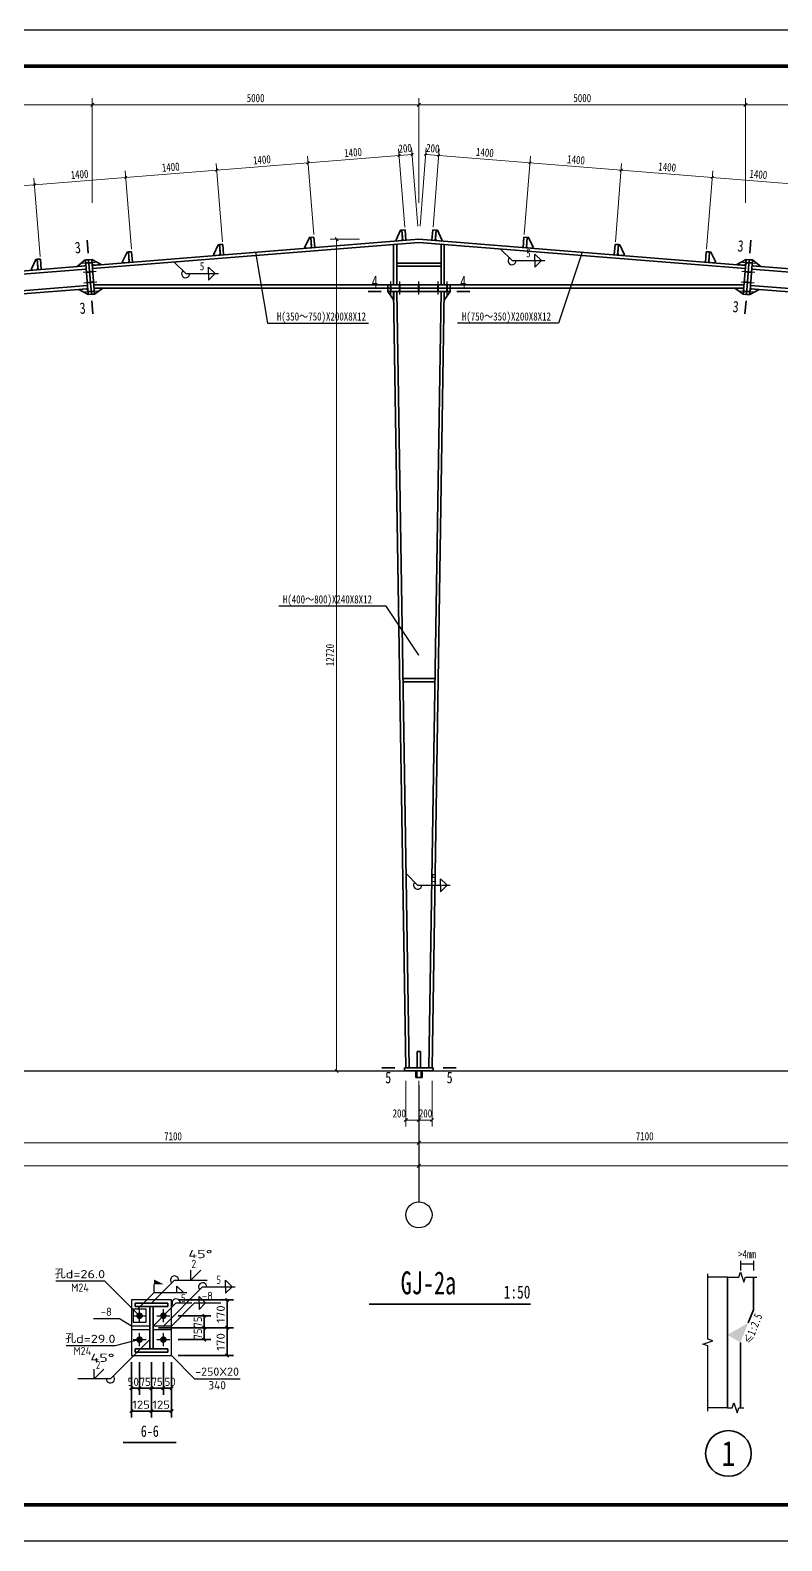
# Model space of a CAD drawing. Extents: x 32461 to 372567, y -698896 to 182569.
# Drawn here: x 112764 to 135775, y -634115 to -587915 of the extents above; entities that cross this region are included whole.
import ezdxf
from ezdxf.enums import TextEntityAlignment as Align

# ---------------------------------------------------------------- set-up
doc = ezdxf.new("R2010")
doc.units = 0
doc.header["$LTSCALE"] = 1000
doc.header["$MEASUREMENT"] = 0
doc.linetypes.add('线型6', pattern=[8.75, 5, -1.25, 1.25, -1.25])
doc.layers.get('0').update_dxf_attribs({"linetype": 'CONTINUOUS'})
doc.layers.add('1000', color=2, linetype='CONTINUOUS')
doc.layers.add('PUB_TITLE', color=4, linetype='CONTINUOUS')
for name, color, linetype, lineweight in [('墙线__粗线', 7, 'CONTINUOUS', 25), ('字符串标注', 9, 'CONTINUOUS', 25), ('尺寸标注', 2, 'CONTINUOUS', 35), ('层10', 7, 'CONTINUOUS', 35), ('层111', 9, '线型6', 25), ('层112', 9, 'CONTINUOUS', 25), ('层114', 2, 'CONTINUOUS', 25), ('层116', 1, 'CONTINUOUS', 35), ('层14', 2, 'CONTINUOUS', 35), ('柱子', 3, 'CONTINUOUS', 35), ('焊缝标注', 9, 'CONTINUOUS', 25), ('螺栓孔标注', 9, 'CONTINUOUS', 25), ('钢板标注', 9, 'CONTINUOUS', 25)]:
    doc.layers.add(name, color=color, linetype=linetype, lineweight=lineweight)
doc.styles.get("Standard").update_dxf_attribs({"font": 'atssdeng.shx', "bigfont": 'atssdchn.shx'})
doc.styles.add('宋体', font='')
doc.styles.get('宋体').set_extended_font_data('SimSun')

# ---------------------------------------------------------------- blocks, each defined once
blk = doc.blocks.new('BuiltIn_22')
at = {"layer": '层14'}
for p, q in [((73.53, 547.31, 2), (76.08, 549.32, 2)), ((75.83, 547.49, 2), (73.53, 547.31, 2)), ((76.19, 547.92, 2), (75.83, 547.49, 2)), ((76.08, 549.32, 2), (76.19, 547.92, 2))]:
    blk.add_line(p, q, dxfattribs=at)
blk = doc.blocks.new('BuiltIn_23')
at = {"layer": '层14'}
for p, q in [((74.09, 540.33, 2), (76.38, 540.51, 2)), ((76.93, 538.75, 2), (74.09, 540.33, 2)), ((76.38, 540.51, 2), (76.81, 540.15, 2)), ((76.81, 540.15, 2), (76.93, 538.75, 2))]:
    blk.add_line(p, q, dxfattribs=at)
blk = doc.blocks.new('BuiltIn_24')
at = {"layer": '层14'}
for p, q in [((78.19, 548.08, 2), (78.07, 549.48, 2)), ((78.07, 549.48, 2), (80.91, 547.9, 2)), ((78.62, 547.72, 2), (78.19, 548.08, 2)), ((80.91, 547.9, 2), (78.62, 547.72, 2))]:
    blk.add_line(p, q, dxfattribs=at)
blk = doc.blocks.new('BuiltIn_25')
at = {"layer": '层14'}
for p, q in [((78.81, 540.31, 2), (79.18, 540.71, 2)), ((81.48, 540.71, 2), (78.92, 538.91, 2)), ((79.18, 540.71, 2), (81.48, 540.71, 2)), ((78.92, 538.91, 2), (78.81, 540.31, 2))]:
    blk.add_line(p, q, dxfattribs=at)
blk = doc.blocks.new('BuiltIn_26')
at = {"layer": '层14'}
for p, q in [((275.53, 547.9, 2), (278.36, 549.48, 2)), ((277.82, 547.72, 2), (275.53, 547.9, 2)), ((278.25, 548.08, 2), (277.82, 547.72, 2)), ((278.36, 549.48, 2), (278.25, 548.08, 2))]:
    blk.add_line(p, q, dxfattribs=at)
blk = doc.blocks.new('BuiltIn_27')
at = {"layer": '层14'}
for p, q in [((277.52, 538.91, 2), (274.96, 540.71, 2)), ((274.96, 540.71, 2), (277.26, 540.71, 2)), ((277.26, 540.71, 2), (277.63, 540.31, 2)), ((277.63, 540.31, 2), (277.52, 538.91, 2))]:
    blk.add_line(p, q, dxfattribs=at)
blk = doc.blocks.new('BuiltIn_28')
at = {"layer": '层14'}
for p, q in [((280.24, 547.92, 2), (280.36, 549.32, 2)), ((280.61, 547.49, 2), (280.24, 547.92, 2)), ((280.36, 549.32, 2), (282.9, 547.31, 2)), ((282.9, 547.31, 2), (280.61, 547.49, 2))]:
    blk.add_line(p, q, dxfattribs=at)
blk = doc.blocks.new('BuiltIn_29')
at = {"layer": '层14'}
for p, q in [((282.35, 540.33, 2), (279.51, 538.75, 2)), ((279.51, 538.75, 2), (279.62, 540.15, 2)), ((279.62, 540.15, 2), (280.05, 540.51, 2)), ((280.05, 540.51, 2), (282.35, 540.33, 2))]:
    blk.add_line(p, q, dxfattribs=at)
blk = doc.blocks.new('BuiltIn_30')
at = {"layer": '层14'}
for p, q in [((170.47, 554.06, 2), (171.47, 554.14, 2)), ((170.47, 541.73, 2), (170.47, 554.06, 2)), ((171.47, 554.14, 2), (171.47, 541.73, 2)), ((171.47, 541.73, 2), (170.47, 541.73, 2))]:
    blk.add_line(p, q, dxfattribs=at)
blk = doc.blocks.new('BuiltIn_31')
at = {"layer": '层14'}
for p, q in [((184.97, 541.73, 2), (184.97, 554.14, 2)), ((184.97, 554.14, 2), (185.97, 554.06, 2)), ((185.97, 554.06, 2), (185.97, 541.73, 2)), ((185.97, 541.73, 2), (184.97, 541.73, 2))]:
    blk.add_line(p, q, dxfattribs=at)
blk = doc.blocks.new('BuiltIn_32')
at = {"layer": '层14'}
for p, q in [((170.51, 537.03, 2), (168.67, 539.73, 2)), ((168.67, 539.73, 2), (170.07, 539.73, 2)), ((170.07, 539.73, 2), (170.48, 539.33, 2)), ((170.48, 539.33, 2), (170.51, 537.03, 2))]:
    blk.add_line(p, q, dxfattribs=at)
blk = doc.blocks.new('BuiltIn_33')
at = {"layer": '层14'}
for p, q in [((187.77, 539.73, 2), (185.92, 537.03, 2)), ((185.92, 537.03, 2), (185.96, 539.33, 2)), ((185.96, 539.33, 2), (186.37, 539.73, 2)), ((186.37, 539.73, 2), (187.77, 539.73, 2))]:
    blk.add_line(p, q, dxfattribs=at)
blk = doc.blocks.new('BuiltIn_35')
at = {"layer": '层14'}
for p, q in [((177.72, 302.28, 2), (177.72, 307.28, 2)), ((177.72, 307.28, 2), (178.72, 307.28, 2)), ((178.72, 307.28, 2), (178.72, 302.28, 2)), ((178.72, 302.28, 2), (177.72, 302.28, 2))]:
    blk.add_line(p, q, dxfattribs=at)
blk = doc.blocks.new('BuiltIn_57')
at = {"layer": '层114', "color": 2, "linetype": 'Continuous', "lineweight": 25}
blk.add_line((75.16, 548.34, 2), (79.14, 548.66, 2), dxfattribs=at)
at = {"layer": '层114', "color": 1, "linetype": 'Continuous', "lineweight": 40}
blk.add_line((76.15, 548.42, 2), (78.15, 548.58, 2), dxfattribs=at)
blk = doc.blocks.new('BuiltIn_58')
at = {"layer": '层114', "color": 2, "linetype": 'Continuous', "lineweight": 25}
blk.add_line((75.38, 545.55, 2), (79.37, 545.87, 2), dxfattribs=at)
at = {"layer": '层114', "color": 1, "linetype": 'Continuous', "lineweight": 40}
blk.add_line((76.38, 545.63, 2), (78.37, 545.79, 2), dxfattribs=at)
blk = doc.blocks.new('BuiltIn_59')
at = {"layer": '层114', "color": 2, "linetype": 'Continuous', "lineweight": 25}
blk.add_line((75.86, 539.57, 2), (79.85, 539.89, 2), dxfattribs=at)
at = {"layer": '层114', "color": 1, "linetype": 'Continuous', "lineweight": 40}
blk.add_line((76.85, 539.65, 2), (78.85, 539.81, 2), dxfattribs=at)
blk = doc.blocks.new('BuiltIn_60')
at = {"layer": '层114', "color": 2, "linetype": 'Continuous', "lineweight": 25}
blk.add_line((75.63, 542.36, 2), (79.62, 542.68, 2), dxfattribs=at)
at = {"layer": '层114', "color": 1, "linetype": 'Continuous', "lineweight": 40}
blk.add_line((76.63, 542.44, 2), (78.62, 542.6, 2), dxfattribs=at)
blk = doc.blocks.new('BuiltIn_61')
at = {"layer": '层114', "color": 2, "linetype": 'Continuous', "lineweight": 25}
blk.add_line((277.29, 548.66, 2), (281.28, 548.34, 2), dxfattribs=at)
at = {"layer": '层114', "color": 1, "linetype": 'Continuous', "lineweight": 40}
blk.add_line((278.29, 548.58, 2), (280.28, 548.42, 2), dxfattribs=at)
blk = doc.blocks.new('BuiltIn_62')
at = {"layer": '层114', "color": 2, "linetype": 'Continuous', "lineweight": 25}
blk.add_line((277.07, 545.87, 2), (281.06, 545.55, 2), dxfattribs=at)
at = {"layer": '层114', "color": 1, "linetype": 'Continuous', "lineweight": 40}
blk.add_line((278.07, 545.79, 2), (280.06, 545.63, 2), dxfattribs=at)
blk = doc.blocks.new('BuiltIn_63')
at = {"layer": '层114', "color": 2, "linetype": 'Continuous', "lineweight": 25}
blk.add_line((276.59, 539.89, 2), (280.58, 539.57, 2), dxfattribs=at)
at = {"layer": '层114', "color": 1, "linetype": 'Continuous', "lineweight": 40}
blk.add_line((277.59, 539.81, 2), (279.58, 539.65, 2), dxfattribs=at)
blk = doc.blocks.new('BuiltIn_64')
at = {"layer": '层114', "color": 2, "linetype": 'Continuous', "lineweight": 25}
blk.add_line((276.82, 542.68, 2), (280.8, 542.36, 2), dxfattribs=at)
at = {"layer": '层114', "color": 1, "linetype": 'Continuous', "lineweight": 40}
blk.add_line((277.81, 542.6, 2), (279.81, 542.44, 2), dxfattribs=at)
blk = doc.blocks.new('BuiltIn_65')
at = {"layer": '层114', "color": 2, "linetype": 'Continuous', "lineweight": 25}
blk.add_line((169.57, 538.73, 2), (169.57, 542.73, 2), dxfattribs=at)
at = {"layer": '层114', "color": 1, "linetype": 'Continuous', "lineweight": 40}
blk.add_line((169.57, 539.73, 2), (169.57, 541.73, 2), dxfattribs=at)
blk = doc.blocks.new('BuiltIn_66')
at = {"layer": '层114', "color": 2, "linetype": 'Continuous', "lineweight": 25}
blk.add_line((172.37, 538.73, 2), (172.37, 542.73, 2), dxfattribs=at)
at = {"layer": '层114', "color": 1, "linetype": 'Continuous', "lineweight": 40}
blk.add_line((172.37, 539.73, 2), (172.37, 541.73, 2), dxfattribs=at)
blk = doc.blocks.new('BuiltIn_67')
at = {"layer": '层114', "color": 2, "linetype": 'Continuous', "lineweight": 25}
blk.add_line((186.87, 538.73, 2), (186.87, 542.73, 2), dxfattribs=at)
at = {"layer": '层114', "color": 1, "linetype": 'Continuous', "lineweight": 40}
blk.add_line((186.87, 539.73, 2), (186.87, 541.73, 2), dxfattribs=at)
blk = doc.blocks.new('BuiltIn_68')
at = {"layer": '层114', "color": 2, "linetype": 'Continuous', "lineweight": 25}
blk.add_line((184.07, 538.73, 2), (184.07, 542.73, 2), dxfattribs=at)
at = {"layer": '层114', "color": 1, "linetype": 'Continuous', "lineweight": 40}
blk.add_line((184.07, 539.73, 2), (184.07, 541.73, 2), dxfattribs=at)
blk = doc.blocks.new('BuiltIn_69')
at = {"layer": '层114', "color": 2, "linetype": 'Continuous', "lineweight": 25}
blk.add_line((178.21, 538.73, 2), (178.21, 542.73, 2), dxfattribs=at)
at = {"layer": '层114', "color": 1, "linetype": 'Continuous', "lineweight": 40}
blk.add_line((178.21, 539.73, 2), (178.21, 541.73, 2), dxfattribs=at)

msp = doc.modelspace()

# ---------------------------------------------------------------- hatches: boundary and pattern name
at = {"layer": '墙线__粗线'}
msp.add_hatch(color=9, dxfattribs=at).paths.add_polyline_path([(134508.2, -628049), (134108.2, -627818.1), (134748.4, -627448.4), (134508.2, -628049)])
at = {"layer": '焊缝标注'}
for points in [[(117172.2, -595006.2), (117232, -595087.7), (117253.3, -595066.6), (117172.2, -595006.2)], [(127164.2, -594606.6), (127224.1, -594688), (127245.3, -594666.9), (127164.2, -594606.6)], [(124272.5, -613710.3), (124332.3, -613791.8), (124353.6, -613770.6), (124272.5, -613710.3)]]:
    msp.add_hatch(color=256, dxfattribs=at).paths.add_polyline_path(points)

# ---------------------------------------------------------------- linework, layer by layer
for p, q in [((124178.3, -607746.4, -988), (125154.1, -607746.4, -988)), ((80116.2, -619746.4, -988), (169801.5, -619746.4, -988))]:
    msp.add_line(p, q)
at = {"layer": '1000'}
for p, q in [((117091.9, -626748.1), (115861.8, -626748.1)), ((115861.8, -626748.1), (115861.8, -628448.1)), ((117091.9, -628448.1), (117091.9, -626748.1)), ((116311.8, -627033.1), (115911.8, -627033.1)), ((115911.8, -627033.1), (115911.8, -627433.1)), ((116311.8, -627433.1), (116311.8, -627033.1)), ((116426.9, -627548.1), (115861.8, -627548.1)), ((115861.8, -627548.1), (115861.8, -627648.1)), ((115861.8, -627648.1), (116426.9, -627648.1)), ((115911.8, -627433.1), (116311.8, -627433.1)), ((116426.9, -627648.1), (116426.9, -627548.1)), ((117091.9, -627548.1), (116526.9, -627548.1)), ((116526.9, -627548.1), (116526.9, -627648.1)), ((116526.9, -627648.1), (117091.9, -627648.1)), ((117091.9, -627648.1), (117091.9, -627548.1)), ((115861.8, -628448.1), (117091.9, -628448.1))]:
    msp.add_line(p, q, dxfattribs=at)
at = {"layer": 'PUB_TITLE'}
msp.add_lwpolyline([(74273.1, -634115.1), (188783.1, -634115.1), (188783.1, -587915.1), (74273.1, -587915.1)], close=True, dxfattribs=at)
at = {"layer": 'PUB_TITLE', "const_width": 110}
msp.add_lwpolyline([(77023.1, -633015.1), (187683.1, -633015.1), (187683.1, -589015.1), (77023.1, -589015.1)], close=True, dxfattribs=at)
at = {"layer": '墙线__粗线', "color": 9}
for p, q in [((133505, -627949, 700), (133508.2, -625949, 700)), ((134458.2, -626049, 700), (134508.2, -625895.1, 700)), ((134508.2, -625549, 700), (134508.2, -625849, 700)), ((134508.2, -625649, 700), (134908.2, -625649, 700)), ((134508.2, -625895.1, 700), (134608, -626202.2, 700)), ((134908.2, -625549, 700), (134908.2, -625849, 700)), ((134108.2, -626049, 700), (133508.2, -626049, 700)), ((134108.2, -626049, 700), (134458.2, -626049, 700)), ((134608, -626202.2, 700), (134658.2, -626048.4, 700)), ((134658.2, -626048.4, 700), (135008.2, -626049, 700)), ((133354.3, -628099, 700), (133658.8, -627999.2, 700)), ((133508.2, -628149, 700), (133354.3, -628099, 700)), ((133658.8, -627999.2, 700), (133505, -627949, 700)), ((133508.2, -630149, 700), (133508.2, -628149, 700)), ((134108.2, -630049, 700), (133508.2, -630049, 700)), ((134108.2, -630049, 700), (134258.2, -630049, 700)), ((134258.2, -630049, 700), (134308.2, -629895.1, 700)), ((134308.2, -629895.1, 700), (134408, -630202.6, 700)), ((134408, -630202.6, 700), (134458.2, -630048.8, 700)), ((134458.2, -630048.8, 700), (134608.2, -630049, 700))]:
    msp.add_line(p, q, dxfattribs=at)
at = {"layer": '墙线__粗线', "color": 2, "lineweight": 35}
for p, q in [((134108.2, -627818.1, 700), (134108.2, -626049, 700)), ((134908.2, -627049, 700), (134908.2, -626049, 700)), ((134748.4, -627448.4, 700), (134908.2, -627049, 700))]:
    msp.add_line(p, q, dxfattribs=at)
at = {"layer": '墙线__粗线', "color": 3, "lineweight": 35}
for p, q in [((134108.2, -630049, 700), (134108.2, -627818.1, 700)), ((134508.2, -630049, 700), (134508.2, -628049, 700))]:
    msp.add_line(p, q, dxfattribs=at)
at = {"layer": '字符串标注'}
for p, q in [((119666.2, -594706.4, -988), (120026, -596873.9, -988)), ((129666.2, -594706.4, -988), (128939.3, -596873.9, -988)), ((120026, -596873.9, -988), (123120.9, -596873.9, -988)), ((128939.3, -596873.9, -988), (125842, -596873.9, -988)), ((123666.2, -605526.4, -988), (120372.1, -605526.4, -988)), ((124666.2, -607026.4, -988), (123666.2, -605526.4, -988))]:
    msp.add_line(p, q, dxfattribs=at)
at = {"layer": '字符串标注', "linetype": 'Continuous', "const_width": 10}
for points in [[(119671.2, -594706.4, 1), (119661.2, -594706.4, 1)], [(129671.2, -594706.4, 1), (129661.2, -594706.4, 1)], [(124671.2, -607026.4, 1), (124661.2, -607026.4, 1)]]:
    msp.add_lwpolyline(points, format="xyb", close=True, dxfattribs=at)
at = {"layer": '尺寸标注', "lineweight": 9}
for p, q in [((93666.2, -590194.1, -988), (114666.2, -590194.1, -988)), ((114666.2, -593193.3, -988), (114666.2, -589994.1, -988)), ((114666.2, -590194.1, -988), (124666.2, -590194.1, -988)), ((124666.2, -593193.3, -988), (124666.2, -589994.1, -988)), ((124666.2, -590194.1, -988), (134666.2, -590194.1, -988)), ((134666.2, -593193.3, -988), (134666.2, -589994.1, -988)), ((134666.2, -590194.1, -988), (155666.2, -590194.1, -988)), ((122846.2, -594306.4, -988), (121946.2, -594306.4, -988)), ((122146.2, -619746.4, -988), (122146.2, -594306.4, -988)), ((122846.2, -619746.4, -988), (121946.2, -619746.4, -988)), ((124266.2, -620046.4, -988), (124266.2, -621446.4, -988)), ((124666.2, -620046.4, -988), (124666.2, -621446.4, -988)), ((124666.2, -620046.4, -988), (124666.2, -621446.4, -988)), ((124666.2, -620046.4, -988), (124666.2, -622146.4, -988)), ((124666.2, -620046.4, -988), (124666.2, -622146.4, -988)), ((125066.2, -620046.4, -988), (125066.2, -621446.4, -988)), ((124266.2, -621246.4, -988), (124666.2, -621246.4, -988)), ((124666.2, -621246.4, -988), (125066.2, -621246.4, -988)), ((81666.2, -621946.4, -988), (124666.2, -621946.4, -988)), ((124666.2, -621946.4, -988), (167666.2, -621946.4, -988)), ((81666.2, -622646.4, -988), (167666.2, -622646.4, -988))]:
    msp.add_line(p, q, dxfattribs=at)
at = {"layer": '尺寸标注', "lineweight": 35}
for p, q in [((114616.2, -590244.1, -988), (114716.2, -590144.1, -988)), ((124616.2, -590244.1, -988), (124716.2, -590144.1, -988)), ((134616.2, -590244.1, -988), (134716.2, -590144.1, -988)), ((122096.2, -594256.4, -988), (122196.2, -594356.4, -988)), ((122096.2, -619696.4, -988), (122196.2, -619796.4, -988)), ((124216.2, -621296.4, -988), (124316.2, -621196.4, -988)), ((124616.2, -621296.4, -988), (124716.2, -621196.4, -988)), ((124616.2, -621296.4, -988), (124716.2, -621196.4, -988)), ((125016.2, -621296.4, -988), (125116.2, -621196.4, -988)), ((124616.2, -621996.4, -988), (124716.2, -621896.4, -988)), ((124616.2, -621996.4, -988), (124716.2, -621896.4, -988)), ((124616.2, -622696.4, -988), (124716.2, -622596.4, -988)), ((124616.2, -622696.4, -988), (124716.2, -622596.4, -988))]:
    msp.add_line(p, q, dxfattribs=at)
at = {"layer": '尺寸标注', "color": 9, "lineweight": 9}
for p, q in [((121444.5, -594162.9, -988), (121253.1, -591770.5, -988)), ((121444.5, -594162.9, -988), (121253.1, -591770.5, -988)), ((121269, -591969.9, -988), (124060.1, -591746.6, -988)), ((124235.6, -593939.6, -988), (124044.2, -591547.2, -988)), ((124235.6, -593939.6, -988), (124044.2, -591547.2, -988)), ((124060.1, -591746.6, -988), (124458.8, -591714.7, -988)), ((124634.3, -593907.7, -988), (124442.9, -591515.3, -988)), ((124698.1, -593907.7, -988), (124889.5, -591515.3, -988)), ((124873.5, -591714.7, -988), (125272.3, -591746.6, -988)), ((125096.8, -593939.6, -988), (125288.2, -591547.2, -988)), ((125096.8, -593939.6, -988), (125288.2, -591547.2, -988)), ((125272.3, -591746.6, -988), (128063.3, -591969.9, -988)), ((127887.9, -594162.9, -988), (128079.3, -591770.5, -988)), ((127887.9, -594162.9, -988), (128079.3, -591770.5, -988)), ((115862.3, -594609.4, -988), (115670.9, -592217.1, -988)), ((115862.3, -594609.4, -988), (115670.9, -592217.1, -988)), ((115686.9, -592416.4, -988), (118478, -592193.1, -988)), ((118653.4, -594386.1, -988), (118462, -591993.8, -988)), ((118653.4, -594386.1, -988), (118462, -591993.8, -988)), ((118478, -592193.1, -988), (121269, -591969.9, -988)), ((128063.3, -591969.9, -988), (130854.4, -592193.1, -988)), ((130679, -594386.1, -988), (130870.4, -591993.8, -988)), ((130679, -594386.1, -988), (130870.4, -591993.8, -988)), ((130854.4, -592193.1, -988), (133645.5, -592416.4, -988)), ((133470.1, -594609.4, -988), (133661.5, -592217.1, -988)), ((133470.1, -594609.4, -988), (133661.5, -592217.1, -988)), ((110104.7, -592863, -988), (112895.8, -592639.7, -988)), ((113071.2, -594832.7, -988), (112879.8, -592440.4, -988)), ((113071.2, -594832.7, -988), (112879.8, -592440.4, -988)), ((112895.8, -592639.7, -988), (115686.9, -592416.4, -988)), ((133645.5, -592416.4, -988), (136436.6, -592639.7, -988))]:
    msp.add_line(p, q, dxfattribs=at)
at = {"layer": '尺寸标注', "color": 9}
for p, q in [((124092.5, -591708.5, -988), (124027.7, -591784.6, -988)), ((124092.5, -591708.5, -988), (124027.7, -591784.6, -988)), ((124491.3, -591676.6, -988), (124426.4, -591752.7, -988)), ((124911.6, -591682.2, -988), (124835.5, -591747.1, -988)), ((125310.3, -591714.2, -988), (125234.2, -591779, -988)), ((125310.3, -591714.2, -988), (125234.2, -591779, -988)), ((118510.4, -592155.1, -988), (118445.5, -592231.2, -988)), ((118510.4, -592155.1, -988), (118445.5, -592231.2, -988)), ((121301.5, -591931.8, -988), (121236.6, -592007.9, -988)), ((121301.5, -591931.8, -988), (121236.6, -592007.9, -988)), ((128101.4, -591937.4, -988), (128025.3, -592002.3, -988)), ((128101.4, -591937.4, -988), (128025.3, -592002.3, -988)), ((130892.5, -592160.7, -988), (130816.4, -592225.6, -988)), ((130892.5, -592160.7, -988), (130816.4, -592225.6, -988)), ((112928.2, -592601.7, -988), (112863.4, -592677.8, -988)), ((112928.2, -592601.7, -988), (112863.4, -592677.8, -988)), ((115719.3, -592378.4, -988), (115654.5, -592454.5, -988)), ((115719.3, -592378.4, -988), (115654.5, -592454.5, -988)), ((133683.6, -592384, -988), (133607.4, -592448.9, -988)), ((133683.6, -592384, -988), (133607.4, -592448.9, -988))]:
    msp.add_line(p, q, dxfattribs=at)
at = {"layer": '尺寸标注'}
for p, q in [((124142.3, -594027.3, -988), (124241.9, -594019.3, -988)), ((124167.8, -594346.3, -988), (124142.3, -594027.3, -988)), ((124241.9, -594019.3, -988), (124267.5, -594338.3, -988)), ((125090.4, -594019.3, -988), (125064.9, -594338.3, -988)), ((125190.1, -594027.3, -988), (125090.4, -594019.3, -988)), ((125164.6, -594346.3, -988), (125190.1, -594027.3, -988)), ((118560.1, -594473.9, -988), (118659.8, -594465.9, -988)), ((118585.6, -594792.8, -988), (118560.1, -594473.9, -988)), ((118659.8, -594465.9, -988), (118685.3, -594784.9, -988)), ((121351.2, -594250.6, -988), (121450.9, -594242.6, -988)), ((121376.7, -594569.6, -988), (121351.2, -594250.6, -988)), ((121476.4, -594561.6, -988), (121376.7, -594569.6, -988)), ((121450.9, -594242.6, -988), (121476.4, -594561.6, -988)), ((124267.5, -594338.3, -988), (124167.8, -594346.3, -988)), ((125064.9, -594338.3, -988), (125164.6, -594346.3, -988)), ((127881.5, -594242.6, -988), (127856, -594561.6, -988)), ((127856, -594561.6, -988), (127955.7, -594569.6, -988)), ((127981.2, -594250.6, -988), (127881.5, -594242.6, -988)), ((127955.7, -594569.6, -988), (127981.2, -594250.6, -988)), ((130672.6, -594465.9, -988), (130647.1, -594784.9, -988)), ((130772.3, -594473.9, -988), (130672.6, -594465.9, -988)), ((130746.8, -594792.8, -988), (130772.3, -594473.9, -988)), ((112977.9, -594920.4, -988), (113077.6, -594912.5, -988)), ((113003.4, -595239.4, -988), (112977.9, -594920.4, -988)), ((113077.6, -594912.5, -988), (113103.1, -595231.4, -988)), ((115769, -594697.1, -988), (115868.7, -594689.2, -988)), ((115794.5, -595016.1, -988), (115769, -594697.1, -988)), ((115894.2, -595008.2, -988), (115794.5, -595016.1, -988)), ((115868.7, -594689.2, -988), (115894.2, -595008.2, -988)), ((118685.3, -594784.9, -988), (118585.6, -594792.8, -988)), ((130647.1, -594784.9, -988), (130746.8, -594792.8, -988)), ((133463.7, -594689.2, -988), (133438.2, -595008.2, -988)), ((133438.2, -595008.2, -988), (133537.8, -595016.1, -988)), ((133563.4, -594697.2, -988), (133463.7, -594689.2, -988)), ((133537.8, -595016.1, -988), (133563.4, -594697.2, -988)), ((113103.1, -595231.4, -988), (113003.4, -595239.4, -988)), ((117291.9, -626748.1), (118991.9, -626748.1)), ((118791.9, -627598.1), (118791.9, -626748.1)), ((117291.9, -627233.1), (118291.9, -627233.1)), ((118091.9, -627598.1), (118091.9, -627233.1)), ((116696.9, -627598.1), (117396.9, -627598.1)), ((116696.9, -627598.1), (117396.9, -627598.1)), ((117291.9, -627598.1), (118291.9, -627598.1)), ((117291.9, -627598.1), (118291.9, -627598.1)), ((117291.9, -627598.1), (118991.9, -627598.1)), ((117291.9, -627598.1), (118991.9, -627598.1)), ((118091.9, -627963.1), (118091.9, -627598.1)), ((118791.9, -628448.1), (118791.9, -627598.1)), ((117291.9, -627963.1), (118291.9, -627963.1)), ((115861.8, -628648.1), (115861.8, -629648.1)), ((115861.8, -628648.1), (115861.8, -630348.1)), ((116111.8, -628648.1), (116111.8, -629648.1)), ((116111.8, -628648.1), (116111.8, -629648.1)), ((116476.9, -628648.1), (116476.9, -629648.1)), ((116476.9, -628648.1), (116476.9, -629648.1)), ((116476.9, -628648.1), (116476.9, -630348.1)), ((116476.9, -628648.1), (116476.9, -630348.1)), ((116841.9, -628648.1), (116841.9, -629648.1)), ((116841.9, -628648.1), (116841.9, -629648.1)), ((117091.9, -628648.1), (117091.9, -629648.1)), ((117091.9, -628648.1), (117091.9, -630348.1)), ((117291.9, -628448.1), (118991.9, -628448.1)), ((115861.8, -629448.1), (116111.8, -629448.1)), ((116111.8, -629448.1), (116476.9, -629448.1)), ((116476.9, -629448.1), (116841.9, -629448.1)), ((116841.9, -629448.1), (117091.9, -629448.1)), ((115861.8, -630148.1), (116476.9, -630148.1)), ((116476.9, -630148.1), (117091.9, -630148.1))]:
    msp.add_line(p, q, dxfattribs=at)
at = {"layer": '尺寸标注', "color": 3}
for p, q in [((116976.9, -626848.1), (115976.9, -626848.1)), ((115976.9, -626848.1), (115976.9, -626948.1)), ((116976.9, -626948.1), (116976.9, -626848.1)), ((115976.9, -626948.1), (116976.9, -626948.1)), ((116426.9, -628248.1), (116426.9, -626948.1)), ((116526.9, -628248.1), (116526.9, -626948.1)), ((115976.9, -628248.1), (115976.9, -628348.1)), ((116976.9, -628348.1), (116976.9, -628248.1)), ((115976.9, -628348.1), (116976.9, -628348.1))]:
    msp.add_line(p, q, dxfattribs=at)
at = {"layer": '尺寸标注', "color": 3, "lineweight": 35}
msp.add_line((116976.9, -628248.1), (115976.9, -628248.1), dxfattribs=at)
at = {"layer": '尺寸标注'}
for points in [[(123965.2, -594322.3), (123968.4, -594362.2), (124127.9, -594349.5), (124164.6, -594306.4), (124142.3, -594027.3), (124102.4, -594030.5)], [(125367.1, -594322.3), (125364, -594362.2), (125204.5, -594349.5), (125167.8, -594306.4), (125190.1, -594027.3), (125230, -594030.5)], [(118383.1, -594768.9), (118386.2, -594808.8), (118545.7, -594796), (118582.4, -594753), (118560.1, -594473.9), (118520.2, -594477)], [(121174.1, -594545.6), (121177.3, -594585.5), (121336.8, -594572.7), (121373.5, -594529.7), (121351.2, -594250.6), (121311.3, -594253.8)], [(128158.2, -594545.6), (128155, -594585.5), (127995.5, -594572.7), (127958.9, -594529.7), (127981.2, -594250.6), (128021.1, -594253.8)], [(130949.3, -594768.9), (130946.1, -594808.8), (130786.6, -594796), (130750, -594753), (130772.3, -594473.9), (130812.2, -594477.1)], [(112800.9, -595215.5), (112804.1, -595255.4), (112963.6, -595242.6), (113000.3, -595199.5), (112977.9, -594920.4), (112938.1, -594923.6)], [(115592, -594992.2), (115595.2, -595032.1), (115754.7, -595019.3), (115791.3, -594976.3), (115769, -594697.1), (115729.1, -594700.3)], [(133740.4, -594992.2), (133737.2, -595032.1), (133577.7, -595019.3), (133541, -594976.3), (133563.4, -594697.2), (133603.2, -594700.3)]]:
    msp.add_lwpolyline(points, close=True, dxfattribs=at)
at = {"layer": '尺寸标注', "const_width": 45}
for points in [[(118741.9, -626698.1), (118841.9, -626798.1)], [(118041.9, -627183.1), (118141.9, -627283.1)], [(118041.9, -627548.1), (118141.9, -627648.1)], [(118041.9, -627548.1), (118141.9, -627648.1)], [(118741.9, -627548.1), (118841.9, -627648.1)], [(118741.9, -627548.1), (118841.9, -627648.1)], [(118041.9, -627913.1), (118141.9, -628013.1)], [(118741.9, -628398.1), (118841.9, -628498.1)], [(115811.8, -629498.1), (115911.8, -629398.1)], [(116061.8, -629498.1), (116161.8, -629398.1)], [(116061.8, -629498.1), (116161.8, -629398.1)], [(116426.9, -629498.1), (116526.9, -629398.1)], [(116426.9, -629498.1), (116526.9, -629398.1)], [(116791.9, -629498.1), (116891.9, -629398.1)], [(116791.9, -629498.1), (116891.9, -629398.1)], [(117041.9, -629498.1), (117141.9, -629398.1)], [(115811.8, -630198.1), (115911.8, -630098.1)], [(116426.9, -630198.1), (116526.9, -630098.1)], [(116426.9, -630198.1), (116526.9, -630098.1)], [(117041.9, -630198.1), (117141.9, -630098.1)]]:
    msp.add_lwpolyline(points, dxfattribs=at)
at = {"layer": '层10'}
for p, q in [((114504.3, -594336.9, -988), (114536.2, -594735.6, -988)), ((134828.1, -594336.9, -988), (134796.2, -594735.6, -988)), ((123111.3, -595901.9, -988), (123511.3, -595901.9, -988)), ((126221.1, -595901.9, -988), (125821.1, -595901.9, -988)), ((114684.5, -596589.7, -988), (114652.6, -596190.9, -988)), ((134647.7, -596591.6, -988), (134679.6, -596192.9, -988)), ((123526.2, -619646.4, -988), (123926.2, -619646.4, -988)), ((125806.2, -619646.4, -988), (125406.2, -619646.4, -988)), ((115615.7, -631111.3), (117235.7, -631111.3))]:
    msp.add_line(p, q, dxfattribs=at)
at = {"layer": '层10', "lineweight": 25}
for p, q in [((115911.8, -627233.1), (116311.8, -627233.1)), ((116111.8, -627433.1), (116111.8, -627033.1)), ((116641.9, -627233.1), (117041.9, -627233.1)), ((116841.9, -627433.1), (116841.9, -627033.1)), ((116111.8, -628163.1), (116111.8, -627763.1)), ((116841.9, -628163.1), (116841.9, -627763.1)), ((115911.8, -627963.1), (116311.8, -627963.1)), ((116641.9, -627963.1), (117041.9, -627963.1))]:
    msp.add_line(p, q, dxfattribs=at)
at = {"layer": '层10', "color": 1, "linetype": 'Continuous', "const_width": 100}
for points in [[(116161.8, -627233.1, 1), (116061.8, -627233.1, 1), (116161.8, -627233.1, 1)], [(116891.9, -627233.1, 1), (116791.9, -627233.1, 1), (116891.9, -627233.1, 1)], [(116161.8, -627963.1, 1), (116061.8, -627963.1, 1), (116161.8, -627963.1, 1)], [(116891.9, -627963.1, 1), (116791.9, -627963.1, 1), (116891.9, -627963.1, 1)]]:
    msp.add_lwpolyline(points, format="xyb", close=True, dxfattribs=at)
at = {"layer": '层10'}
msp.add_circle((134141, -631443.4, 700), 700, dxfattribs=at)
at = {"layer": '层111'}
msp.add_line((124666.2, -620177.3, -988), (124666.2, -623746.4, -988), dxfattribs=at)
at = {"layer": '层112'}
msp.add_circle((124666.2, -624146.4, -988), 400, dxfattribs=at)
at = {"layer": '层116'}
for p, q in [((124566.2, -619746.4, -988), (124566.2, -619946.4, -988)), ((124566.2, -619946.4, -988), (124766.2, -619946.4, -988)), ((124596.2, -619746.4, -988), (124596.2, -619946.4, -988)), ((124736.2, -619746.4, -988), (124736.2, -619946.4, -988)), ((124766.2, -619746.4, -988), (124766.2, -619946.4, -988))]:
    msp.add_line(p, q, dxfattribs=at)
at = {"layer": '层14'}
for p, q in [((114452.5, -594942.9, -988), (114552.1, -594934.9, -988)), ((114537, -595999.5, -988), (114452.5, -594942.9, -988)), ((114552.1, -594934.9, -988), (114651.8, -594927, -988)), ((114552.1, -594934.9, -988), (114636.7, -595991.6, -988)), ((114636.7, -595991.6, -988), (114552.1, -594934.9, -988)), ((114651.8, -594927, -988), (114736.3, -595983.6, -988)), ((123991.3, -595034.9, -988), (125341.1, -595034.9, -988)), ((134595.8, -595985.6, -988), (134680.5, -594927, -988)), ((134680.5, -594927, -988), (134780.2, -594934.9, -988)), ((134780.2, -594934.9, -988), (134695.5, -595993.6, -988)), ((134695.5, -595993.6, -988), (134780.2, -594934.9, -988)), ((134780.2, -594934.9, -988), (134879.9, -594942.9, -988)), ((134879.9, -594942.9, -988), (134795.2, -596001.5, -988)), ((123991.3, -595134.9, -988), (125341.1, -595134.9, -988)), ((125341.1, -595134.9, -988), (123991.3, -595134.9, -988)), ((123711.3, -595701.9, -988), (125621.1, -595701.9, -988)), ((123711.3, -595801.9, -988), (123711.3, -595701.9, -988)), ((125621.1, -595801.9, -988), (123711.3, -595801.9, -988)), ((123711.3, -595801.9, -988), (125621.1, -595801.9, -988)), ((123711.3, -595901.9, -988), (123711.3, -595801.9, -988)), ((125621.1, -595901.9, -988), (123711.3, -595901.9, -988)), ((125621.1, -595701.9, -988), (125621.1, -595801.9, -988)), ((125621.1, -595801.9, -988), (125621.1, -595901.9, -988)), ((114636.7, -595991.6, -988), (114537, -595999.5, -988)), ((114736.3, -595983.6, -988), (114636.7, -595991.6, -988)), ((134695.5, -595993.6, -988), (134595.8, -595985.6, -988)), ((134795.2, -596001.5, -988), (134695.5, -595993.6, -988)), ((125154.1, -607746.4, -988), (124178.3, -607746.4, -988)), ((124179.9, -607846.4, -988), (125152.5, -607846.4, -988)), ((124226.2, -619746.4, -988), (124226.2, -619646.4, -988)), ((124226.2, -619646.4, -988), (125106.2, -619646.4, -988)), ((125106.2, -619746.4, -988), (124226.2, -619746.4, -988)), ((125106.2, -619646.4, -988), (125106.2, -619746.4, -988))]:
    msp.add_line(p, q, dxfattribs=at)
at = {"layer": '柱子'}
for p, q in [((114666.2, -595106.4, -988), (124666.2, -594306.4, -988)), ((114674.2, -595206.1, -988), (124666.2, -594406.7, -988)), ((124666.2, -594306.4, -988), (134666.2, -595106.4, -988)), ((124666.2, -594406.7, -988), (134658.2, -595206.1, -988)), ((93865.6, -596770.4, -988), (114466.8, -595122.3, -988)), ((93873.5, -596870.1, -988), (114474.8, -595222, -988)), ((134857.6, -595222, -988), (155458.9, -596870.1, -988)), ((134865.6, -595122.3, -988), (155466.8, -596770.4, -988)), ((93913.4, -597368.5, -988), (114514.7, -595720.4, -988)), ((93921.4, -597468.2, -988), (114522.6, -595820.1, -988)), ((114714, -595704.2, -988), (123711.3, -595701.9, -988)), ((114722, -595804.2, -988), (123711.3, -595801.9, -988)), ((124266.2, -619646.4, -988), (123891.3, -595901.9, -988)), ((123891.3, -595901.9, -988), (123991.3, -595901.9, -988)), ((124366.2, -619646.4, -988), (123991.3, -595901.9, -988)), ((124966.2, -619646.4, -988), (125341.1, -595901.9, -988)), ((125066.2, -619646.4, -988), (125441.1, -595901.9, -988)), ((125341.1, -595901.9, -988), (125441.1, -595901.9, -988)), ((125621.1, -595701.9, -988), (134618.4, -595704.2, -988)), ((125621.1, -595801.9, -988), (134610.4, -595804.2, -988)), ((134809.7, -595820.1, -988), (155411, -597468.2, -988)), ((134817.7, -595720.4, -988), (155419, -597368.5, -988))]:
    msp.add_line(p, q, dxfattribs=at)
at = {"layer": '柱子', "color": 7, "linetype": 'Continuous', "lineweight": 35}
msp.add_line((123137.8, -626874.1, -988), (128085.9, -626874.1, -988), dxfattribs=at)
at = {"layer": '焊缝标注'}
for p, q in [((117172.2, -595006.2, -988), (117524.7, -595360.8, -988)), ((127164.2, -594606.6, -988), (127516.8, -594961.1, -988)), ((127516.8, -594961.1, -988), (128516.8, -594961.1, -988)), ((128216.8, -594761.1, -988), (128416.8, -594961.1, -988)), ((128216.8, -594961.1, -988), (128216.8, -594761.1, -988)), ((128216.8, -595161.1, -988), (128416.8, -594961.1, -988)), ((128216.8, -594961.1, -988), (128216.8, -595161.1, -988)), ((117524.7, -595360.8, -988), (118524.7, -595360.8, -988)), ((118224.7, -595160.8, -988), (118424.7, -595360.8, -988)), ((118224.7, -595360.8, -988), (118224.7, -595160.8, -988)), ((118224.7, -595560.8, -988), (118424.7, -595360.8, -988)), ((118224.7, -595360.8, -988), (118224.7, -595560.8, -988)), ((124272.5, -613710.3, -988), (124625, -614064.8, -988)), ((125325, -613864.8, -988), (125525, -614064.8, -988)), ((125325, -614064.8, -988), (125325, -613864.8, -988)), ((124625, -614064.8, -988), (125625, -614064.8, -988)), ((125325, -614264.8, -988), (125525, -614064.8, -988)), ((125325, -614064.8, -988), (125325, -614264.8, -988)), ((117684.2, -626141.3), (117684.2, -625841.3)), ((117684.2, -626141.3), (117984.2, -625841.3)), ((116476.9, -626848.1), (117184.2, -626141.3)), ((116558, -626524.5), (116558, -626274.5)), ((116841.9, -627548.1), (118044.4, -626346.5)), ((117184.2, -626141.3), (118184.2, -626141.3)), ((117258, -626324.5), (117458, -626524.5)), ((117258, -626524.5), (117258, -626324.5)), ((118044.4, -626346.5), (119044.4, -626346.5)), ((118744.4, -626146.5), (118944.4, -626346.5)), ((118744.4, -626346.5), (118744.4, -626146.5)), ((118744.4, -626546.5), (118944.4, -626346.5)), ((118744.4, -626346.5), (118744.4, -626546.5)), ((116048.9, -627033.1), (116558, -626524.5)), ((116526.9, -627548.1), (117234.2, -626841.3)), ((116558, -626524.5), (117558, -626524.5)), ((117234.2, -626841.3), (117710.2, -626841.3)), ((117934.2, -626641.3), (118134.2, -626841.3)), ((117934.2, -626841.3), (117934.2, -626641.3)), ((117934.2, -627041.3), (118134.2, -626841.3)), ((117934.2, -626841.3), (117934.2, -627041.3)), ((116426.9, -627963.1), (115222.4, -629162.8)), ((115222.4, -629162.8), (114222.4, -629162.8)), ((114722.4, -629162.8), (114722.4, -628862.8)), ((114722.4, -629162.8), (115022.4, -628862.8))]:
    msp.add_line(p, q, dxfattribs=at)
for centre, start, end in [((127516.8, -594961.1, -988), 134.84026, 0), ((117524.7, -595360.8, -988), 134.84026, 0), ((124625, -614064.8, -988), 134.84032, 0), ((117184.2, -626141.3), 0, 224.97719), ((118044.4, -626346.5), 0, 224.97719), ((117234.2, -626841.3), 0, 224.97719), ((115222.4, -629162.8), 179.99999, 44.88595)]:
    msp.add_arc(centre, 125, start, end, dxfattribs=at)
for points in [[(116558, -626274.5), (116858, -626274.5), (116558, -626124.5)], [(116476.9, -626848.1), (116558.2, -626788.1), (116537, -626766.9)], [(116048.9, -627033.1), (116130.2, -626973.1), (116109, -626951.9)], [(116526.9, -627548.1), (116608.2, -627488.1), (116587, -627466.9)], [(116841.9, -627548.1), (116923.2, -627488.1), (116902, -627466.9)], [(116426.9, -627963.1), (116345.4, -628023.1), (116366.6, -628044.3)]]:
    msp.add_solid(points, dxfattribs=at)
at = {"layer": '螺栓孔标注'}
for p, q in [((115049.1, -626174.6), (113549.1, -626174.6)), ((116111.8, -627233.1), (115049.1, -626174.6)), ((115367.6, -628153.4), (113867.6, -628153.4)), ((116111.8, -627963.1), (115367.6, -628153.4))]:
    msp.add_line(p, q, dxfattribs=at)
at = {"layer": '螺栓孔标注', "const_width": 10}
for points in [[(116116.8, -627233.1, 1), (116106.8, -627233.1, 1), (116116.8, -627233.1, 1)], [(116116.8, -627963.1, 1), (116106.8, -627963.1, 1), (116116.8, -627963.1, 1)]]:
    msp.add_lwpolyline(points, format="xyb", close=True, dxfattribs=at)
at = {"layer": '钢板标注'}
for p, q in [((117091.9, -627548.1), (117799.2, -626841.3)), ((117799.2, -626841.3), (118599.2, -626841.3)), ((115503.4, -627326.5), (114703.4, -627326.5)), ((115861.8, -627548.1), (115503.4, -627326.5)), ((117091.9, -628448.1), (117797, -629157.2)), ((117797, -629157.2), (119197, -629157.2))]:
    msp.add_line(p, q, dxfattribs=at)
at = {"layer": '钢板标注', "const_width": 10}
for points in [[(115866.8, -627548.1, 1), (115856.8, -627548.1, 1), (115866.8, -627548.1, 1)], [(117096.9, -627548.1, 1), (117086.9, -627548.1, 1), (117096.9, -627548.1, 1)], [(117096.9, -628448.1, 1), (117086.9, -628448.1, 1), (117096.9, -628448.1, 1)]]:
    msp.add_lwpolyline(points, format="xyb", close=True, dxfattribs=at)

# ---------------------------------------------------------------- block references
at = {"layer": '层114', "color": 1, "xscale": 100, "yscale": 100, "zscale": 100}
for name in ['BuiltIn_57', 'BuiltIn_61', 'BuiltIn_58', 'BuiltIn_62', 'BuiltIn_60', 'BuiltIn_59', 'BuiltIn_65', 'BuiltIn_66', 'BuiltIn_69', 'BuiltIn_68', 'BuiltIn_67', 'BuiltIn_63', 'BuiltIn_64']:
    msp.add_blockref(name, (106844.4, -649874.8, -1188), dxfattribs=at)
at = {"layer": '层14', "xscale": 100, "yscale": 100, "zscale": 100}
for name in ['BuiltIn_30', 'BuiltIn_31', 'BuiltIn_22', 'BuiltIn_24', 'BuiltIn_26', 'BuiltIn_28', 'BuiltIn_23', 'BuiltIn_25', 'BuiltIn_32', 'BuiltIn_33', 'BuiltIn_27', 'BuiltIn_29', 'BuiltIn_35']:
    msp.add_blockref(name, (106844.4, -649874.8, -1188), dxfattribs=at)

# ---------------------------------------------------------------- texts
at = {"layer": '墙线__粗线', "color": 9, "style": '宋体', "width": 0.8}
msp.add_text('>4mm', height=250, dxfattribs=at).set_placement((134708.2, -625349, 700), align=Align.MIDDLE_CENTER)
msp.add_text('≤1:2.5', height=250, rotation=68.19859, dxfattribs=at).set_placement((134893.9, -627623.3, 700), align=Align.MIDDLE_CENTER)
at = {"layer": '字符串标注', "style": '宋体', "width": 0.8}
for s, p in [('H(350～750)X200X8X12', (121681, -596868.9, -988)), ('H(750～350)X200X8X12', (127344.2, -596868.9, -988)), ('H(400～800)X240X8X12', (121863.8, -605521.4, -988))]:
    msp.add_text(s, height=250, dxfattribs=at).set_placement(p, align=Align.BOTTOM_CENTER)
at = {"layer": '尺寸标注', "style": '宋体', "width": 0.8}
for s, p in [('5000', (119666.2, -590189.1, -988)), ('5000', (129666.2, -590189.1, -988)), ('200', (124866.2, -621241.4, -988)), ('7100', (117136.7, -621941.4, -988)), ('7100', (131576.4, -621941.4, -988))]:
    msp.add_text(s, height=250, dxfattribs=at).set_placement(p, align=Align.BOTTOM_CENTER)
at = {"layer": '尺寸标注', "color": 9, "style": '宋体', "width": 0.8}
for s, rotation, p in [('1400', 4.57392, (119873.1, -592076.5, -988)), ('1400', 4.57392, (122664.2, -591853.2, -988)), ('200', 4.57396, (124259.1, -591725.6, -988)), ('200', 355.42604, (125073.3, -591725.6, -988)), ('1400', 355.42611, (126668.2, -591853.2, -988)), ('1400', 355.42611, (129459.3, -592076.5, -988)), ('1400', 4.57392, (114290.9, -592523.1, -988)), ('1400', 4.57392, (117082, -592299.8, -988)), ('1400', 355.42612, (132250.4, -592299.8, -988)), ('1400', 355.42611, (135041.4, -592523.1, -988))]:
    msp.add_text(s, height=250, rotation=rotation, dxfattribs=at).set_placement(p, align=Align.BOTTOM_CENTER)
at = {"layer": '尺寸标注', "style": '宋体', "width": 0.8}
msp.add_text('12720', height=250, rotation=90, dxfattribs=at).set_placement((122141.2, -607026.4, -988), align=Align.BOTTOM_CENTER)
msp.add_text('200', height=250, dxfattribs=at).set_placement((124266.2, -621241.4, -988), align=Align.BOTTOM_RIGHT)
at = {"layer": '尺寸标注', "width": 1.04}
for s, p, p2 in [('170', (118721.9, -627453.1), (118721.9, -626913.1)), ('75', (118021.9, -627595.6), (118021.9, -627255.6)), ('75', (118021.9, -627960.6), (118021.9, -627620.6)), ('170', (118721.9, -628303.1), (118721.9, -627763.1))]:
    msp.add_text(s, height=250, rotation=90, dxfattribs=at).set_placement(p, p2, align=Align.FIT)
at = {"layer": '尺寸标注'}
for s, width, p, p2 in [('50', 1.040007, (115750.1, -629378.1), (116090.1, -629378.1)), ('75', 1.040007, (116114.4, -629378.1), (116454.4, -629378.1)), ('75', 1.039989, (116479.4, -629378.1), (116819.4, -629378.1)), ('50', 1.040007, (116879, -629378.1), (117219, -629378.1)), ('125', 1.040005, (115889.4, -630078.1), (116429.4, -630078.1)), ('125', 1.039993, (116504.4, -630078.1), (117044.4, -630078.1))]:
    msp.add_text(s, height=250, dxfattribs=dict(at, width=width)).set_placement(p, p2, align=Align.FIT)
at = {"layer": '层10', "style": '宋体', "width": 0.771429}
for s, rotation, p in [('3', 4.57379, (114221.2, -594560.1, -988)), ('3', 355.4259, (134513.1, -594512.3, -988)), ('4', 0.00032, (123311.3, -595601.9, -988)), ('4', 0.00032, (126021.1, -595601.9, -988)), ('3', 4.57379, (114369.5, -596414.2, -988)), ('3', 355.4259, (134364.6, -596368.4, -988))]:
    msp.add_text(s, height=350, rotation=rotation, dxfattribs=at).set_placement(p, align=Align.MIDDLE_CENTER)
at = {"layer": '层10', "style": '宋体'}
for s, height, width, p in [('5', 350, 0.771429, (123726.2, -619946.4, -988)), ('5', 350, 0.771429, (125606.2, -619946.4, -988)), ('6-6', 350, 0.771429, (116425.7, -630761.3)), ('1', 770, 0.8, (134141, -631443.4, 700))]:
    msp.add_text(s, height=height, dxfattribs=dict(at, width=width)).set_placement(p, align=Align.MIDDLE_CENTER)
at = {"layer": '柱子', "color": 7, "style": '宋体'}
for s, height, width, p in [('GJ-2a', 700, 0.714286, (124956.8, -626785.6, -988)), ('1:50 ', 400, 0.75, (127772.1, -626826.9, -988))]:
    msp.add_text(s, height=height, dxfattribs=dict(at, width=width)).set_placement(p, align=Align.BOTTOM_CENTER)
at = {"layer": '焊缝标注', "style": '宋体', "width": 0.8}
for p in [(118024.7, -595335.8, -988), (128016.8, -594936.1, -988), (125125, -614039.8, -988)]:
    msp.add_text('5', height=250, dxfattribs=at).set_placement(p, align=Align.BOTTOM_CENTER)
at = {"layer": '焊缝标注'}
for s, width, p, p2 in [('45°', 1.449281, (117604.2, -625471.3), (118344.2, -625471.3)), ('2', 1.040018, (117704.2, -625771.3), (117844.2, -625771.3)), ('5', 1.039973, (118464.4, -626256.5), (118604.4, -626256.5)), ('5', 1.040018, (117386.8, -626816.6), (117526.8, -626816.6)), ('45°', 1.449281, (114606.9, -628643.7), (115346.9, -628643.7)), ('2', 1.040018, (114771.2, -628866), (114911.2, -628866))]:
    msp.add_text(s, height=250, dxfattribs=dict(at, width=width)).set_placement(p, p2, align=Align.FIT)
at = {"layer": '螺栓孔标注'}
for s, width, p, p2 in [('孔d=26.0', 1.186372, (113519.1, -626084.6), (115059.1, -626084.6)), ('M24', 0.951869, (114019.1, -626499.6), (114559.1, -626499.6)), ('孔d=29.0', 1.186368, (113837.6, -628063.4), (115377.6, -628063.4)), ('M24', 0.951858, (114089.5, -628436.9), (114629.5, -628436.9))]:
    msp.add_text(s, height=250, dxfattribs=dict(at, width=width)).set_placement(p, p2, align=Align.FIT)
at = {"layer": '钢板标注'}
for s, width, p, p2 in [('-8', 0.88399, (118019.2, -626751.3), (118359.2, -626751.3)), ('-8', 0.884006, (114923.4, -627236.5), (115263.4, -627236.5)), ('-250X20', 0.99543, (117817, -629067.2), (119157, -629067.2)), ('340', 1.039993, (118217, -629482.2), (118757, -629482.2))]:
    msp.add_text(s, height=250, dxfattribs=dict(at, width=width)).set_placement(p, p2, align=Align.FIT)

doc.saveas('drawing.dxf')
